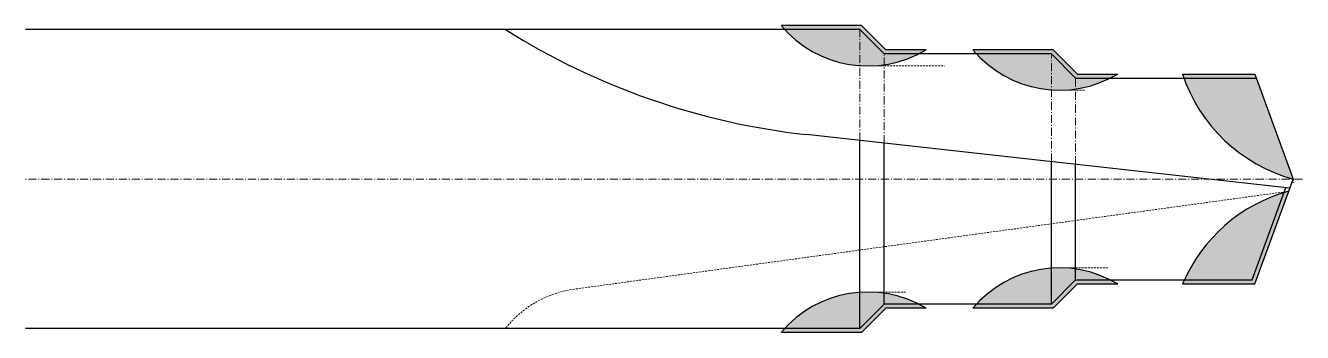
# Model space of a CAD drawing. Header units: millimetres. Extents: x -157 to 1, y -19 to 19.
import ezdxf

# ---------------------------------------------------------------- set-up
doc = ezdxf.new("R2010")
doc.units = ezdxf.units.MM
doc.linetypes.add('CENTER', pattern=[1.5, 1, -0.25, 0, -0.25])
doc.linetypes.add('HIDDEN', pattern=[0.375, 0.25, -0.125])
for name, color, linetype, lineweight in [('1', 4, 'Continuous', 30), ('3', 1, 'HIDDEN', 9), ('6', 5, 'Continuous', 9), ('SK1', 4, 'Continuous', 30), ('SK4', 2, 'CENTER', 9)]:
    doc.layers.add(name, color=color, linetype=linetype, lineweight=lineweight)

msp = doc.modelspace()

# ---------------------------------------------------------------- hatches: boundary and pattern name
at = {"layer": '6'}
h = msp.add_hatch(color=256, dxfattribs=at)
h.dxf.hatch_style = 1
edge = h.paths.add_edge_path()
edge.add_line((-45.47, 16), (-50.47, 16))
edge.add_line((-50.47, 16), (-53.47, 19))
edge.add_line((-53.47, 19), (-63.4, 19))
edge.add_arc((-52.68, 28), 14, 220.0052, 301.0027)
h = msp.add_hatch(color=256, dxfattribs=at)
h.dxf.hatch_style = 1
edge = h.paths.add_edge_path()
edge.add_arc((-28.94, 25), 14, 220.0052, 301.0027)
edge.add_line((-21.73, 13), (-26.73, 13))
edge.add_line((-26.73, 13), (-29.73, 16))
edge.add_line((-29.73, 16), (-39.67, 16))
h = msp.add_hatch(color=256, dxfattribs=at)
h.dxf.hatch_style = 1
edge = h.paths.add_edge_path()
edge.add_arc((5.28, 19.29), 20, 198.3315, 254.6907)
edge.add_line((0, 0), (-4.73, 13))
edge.add_line((-4.73, 13), (-13.7, 13))
h = msp.add_hatch(color=256, dxfattribs=at)
h.dxf.hatch_style = 1
edge = h.paths.add_edge_path()
edge.add_arc((4.71, -20.81), 20, 465.2431, 517.004)
edge.add_line((-13.7, -13), (-4.73, -13))
edge.add_line((-4.73, -13), (-0.55, -1.52))
h = msp.add_hatch(color=256, dxfattribs=at)
h.dxf.hatch_style = 1
edge = h.paths.add_edge_path()
edge.add_arc((-28.94, -25), 14, 58.9973, 139.9948)
edge.add_line((-39.67, -16), (-29.73, -16))
edge.add_line((-29.73, -16), (-26.73, -13))
edge.add_line((-26.73, -13), (-21.73, -13))
h = msp.add_hatch(color=256, dxfattribs=at)
h.dxf.hatch_style = 1
edge = h.paths.add_edge_path()
edge.add_arc((-52.68, -28), 14, 58.9973, 139.9948)
edge.add_line((-63.4, -19), (-53.47, -19))
edge.add_line((-53.47, -19), (-50.47, -16))
edge.add_line((-50.47, -16), (-45.47, -16))

# ---------------------------------------------------------------- linework, layer by layer
at = {"layer": '1'}
for p, q in [((-53.47, 19), (-63.4, 19)), ((-53.47, 19), (-50.47, 16)), ((-53.67, 18.5), (-157, 18.5)), ((-53.67, 18.5), (-50.67, 15.5)), ((-29.73, 16), (-26.73, 13)), ((-29.94, 15.5), (-26.94, 12.5)), ((-26.73, 13), (-21.73, 13)), ((-13.7, 13), (-4.73, 13)), ((-4.73, 13), (0, 0)), ((-26.94, 12.5), (-4.55, 12.5)), ((-0.41, -1.13), (-60.29, 5.5)), ((-53.67, -18.5), (-53.67, 4.77)), ((-50.67, -15.5), (-50.67, 4.44)), ((-29.94, -15.5), (-29.94, 2.14)), ((-26.94, -12.5), (-26.94, 1.81)), ((-0.55, -1.52), (0, 0)), ((-5.08, -12.5), (-0.92, -1.07)), ((-4.73, -13), (-0.55, -1.52)), ((-29.94, -15.5), (-26.94, -12.5)), ((-26.94, -12.5), (-5.08, -12.5)), ((-29.73, -16), (-26.73, -13)), ((-26.73, -13), (-21.73, -13)), ((-13.7, -13), (-4.73, -13)), ((-53.67, -18.5), (-50.67, -15.5)), ((-53.47, -19), (-50.47, -16)), ((-53.67, -18.5), (-157, -18.5)), ((-53.47, -19), (-63.4, -19))]:
    msp.add_line(p, q, dxfattribs=at)
for centre, radius, start, end in [((-52.68, 28), 14, 220.0052, 301.0027), ((-50.57, 93.27), 88.3, 237.8562, 263.6796), ((-28.94, 25), 14, 220.0052, 301.0027), ((5.28, 19.29), 20, 198.3315, 254.6907), ((4.71, -20.81), 20, 465.2431, 517.004), ((-28.94, -25), 14, 58.9973, 139.9948), ((-52.68, -28), 14, 58.9973, 139.9948)]:
    msp.add_arc(centre, radius, start, end, dxfattribs=at)
at = {"layer": '3'}
for p, q in [((-52.97, 14), (-43.17, 14)), ((-29.1, 11), (-25.79, 11)), ((0, 0), (0, -0.48)), ((-0.55, -1.52), (-89.02, -13.64)), ((-29.2, -11), (-22.87, -11)), ((-51.61, -14), (-48, -14))]:
    msp.add_line(p, q, dxfattribs=at)
msp.add_arc((-87.23, -26.69), 13.18, 97.8008, 141.5671, dxfattribs=at)
at = {"layer": 'SK1'}
for p, q in [((-45.47, 16), (-50.47, 16)), ((-29.73, 16), (-39.67, 16)), ((-29.94, 15.5), (-50.67, 15.5)), ((-29.94, -15.5), (-50.67, -15.5)), ((-45.47, -16), (-50.47, -16)), ((-29.73, -16), (-39.67, -16))]:
    msp.add_line(p, q, dxfattribs=at)
at = {"layer": 'SK4'}
for p, q in [((-53.67, 4.77), (-53.67, 18.5)), ((-50.67, 4.44), (-50.67, 15.5)), ((-29.94, 2.14), (-29.94, 15.5)), ((-26.94, 1.81), (-26.94, 12.5)), ((1.15, 0), (-157, 0))]:
    msp.add_line(p, q, dxfattribs=at)

doc.saveas('drawing.dxf')
